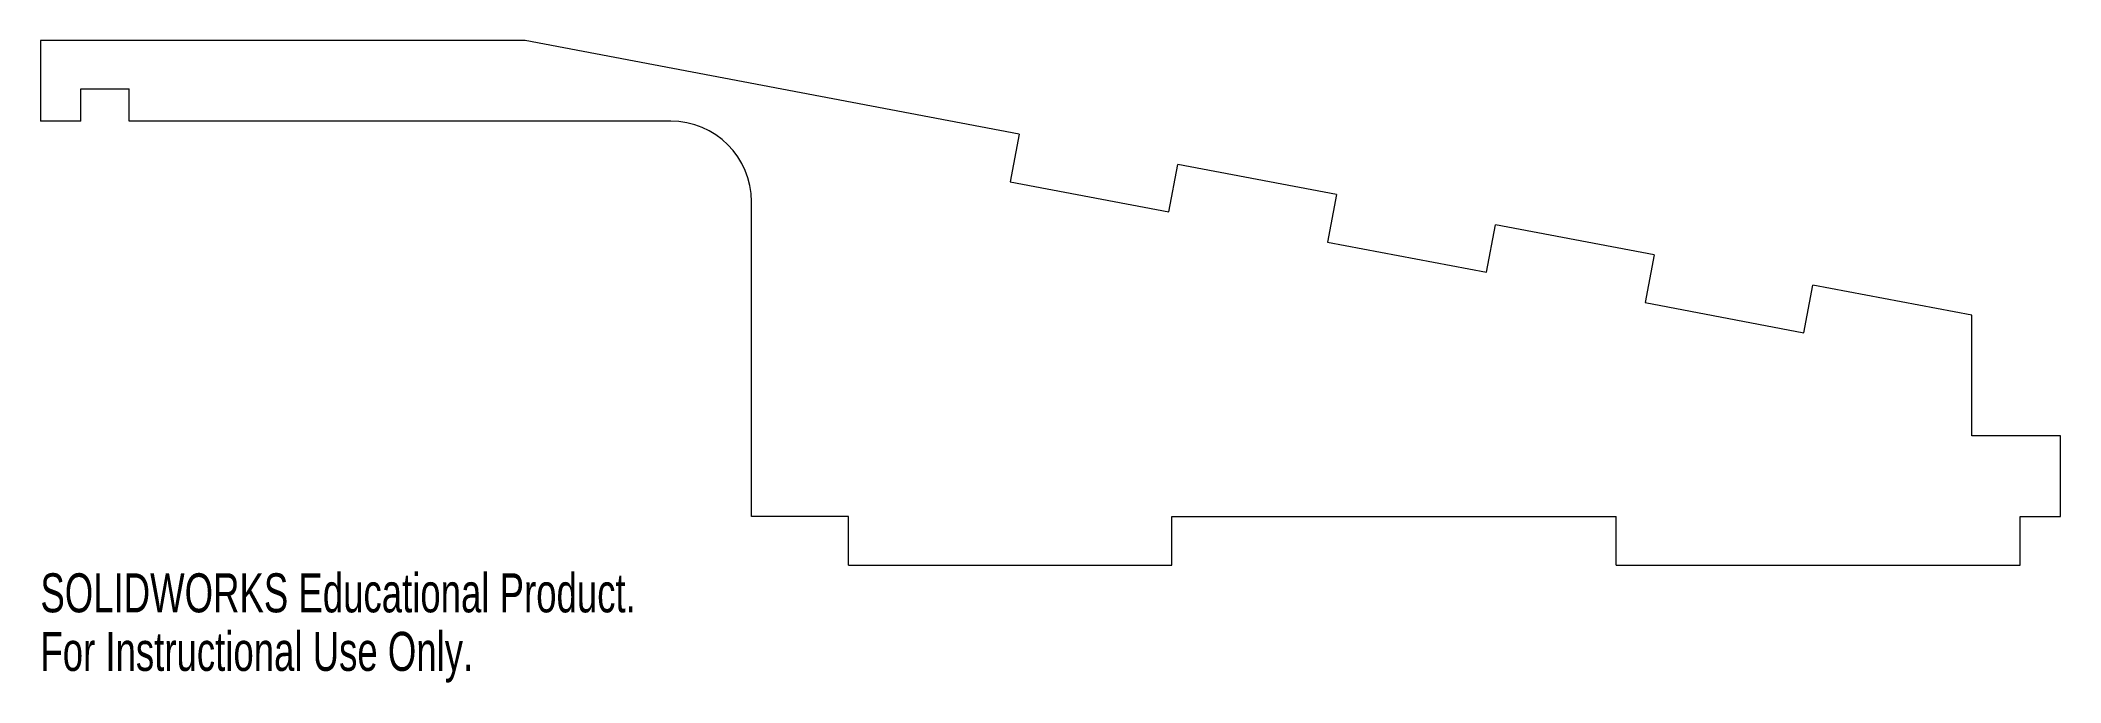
# Model space of a CAD drawing. Header units: millimetres. Extents: x 0 to 250, y -15 to 65.
import ezdxf

# ---------------------------------------------------------------- set-up
doc = ezdxf.new("R2010")
doc.units = ezdxf.units.MM
doc.styles.add('SLDTEXTSTYLE0', font='TXT', dxfattribs={"width": 0.7})

msp = doc.modelspace()

# ---------------------------------------------------------------- linework, layer by layer
at = {"color": 7, "linetype": 'Continuous', "lineweight": 15}
for p, q in [((60, 65), (0, 65)), ((0, 65), (0, 55)), ((121.11, 53.38), (60, 65)), ((5, 55), (5, 59)), ((5, 59), (11, 59)), ((11, 55), (11, 59)), ((5, 55), (0, 55)), ((78, 55), (11, 55)), ((121.11, 53.38), (119.99, 47.48)), ((139.64, 43.74), (140.76, 49.64)), ((160.41, 45.9), (140.76, 49.64)), ((88, 6), (88, 45)), ((119.99, 47.48), (139.64, 43.74)), ((160.41, 45.9), (159.29, 40.01)), ((159.29, 40.01), (178.94, 36.27)), ((178.94, 36.27), (180.06, 42.16)), ((199.7, 38.43), (180.06, 42.16)), ((199.7, 38.43), (198.58, 32.53)), ((198.58, 32.53), (218.23, 28.79)), ((218.23, 28.79), (219.35, 34.69)), ((239, 30.95), (219.35, 34.69)), ((239, 16), (239, 30.95)), ((250, 16), (239, 16)), ((250, 6), (250, 16)), ((100, 6), (88, 6)), ((100, 0), (100, 6)), ((140, 0), (140, 6)), ((140, 6), (195, 6)), ((195, 0), (195, 6)), ((245, 0), (245, 6)), ((245, 6), (250, 6)), ((100, 0), (140, 0)), ((195, 0), (245, 0))]:
    msp.add_line(p, q, dxfattribs=at)
msp.add_arc((78, 45), 10, 0, 90, dxfattribs=at)

# ---------------------------------------------------------------- texts
at = {"color": 7, "linetype": 'Continuous', "char_height": 4.8336, "attachment_point": 1, "style": 'SLDTEXTSTYLE0'}
for s, insert in [('SOLIDWORKS Educational Product.', (0, -1.02)), ('For Instructional Use Only.', (0, -8.27))]:
    msp.add_mtext(s, dxfattribs=dict(at, insert=insert))

doc.saveas('drawing.dxf')
